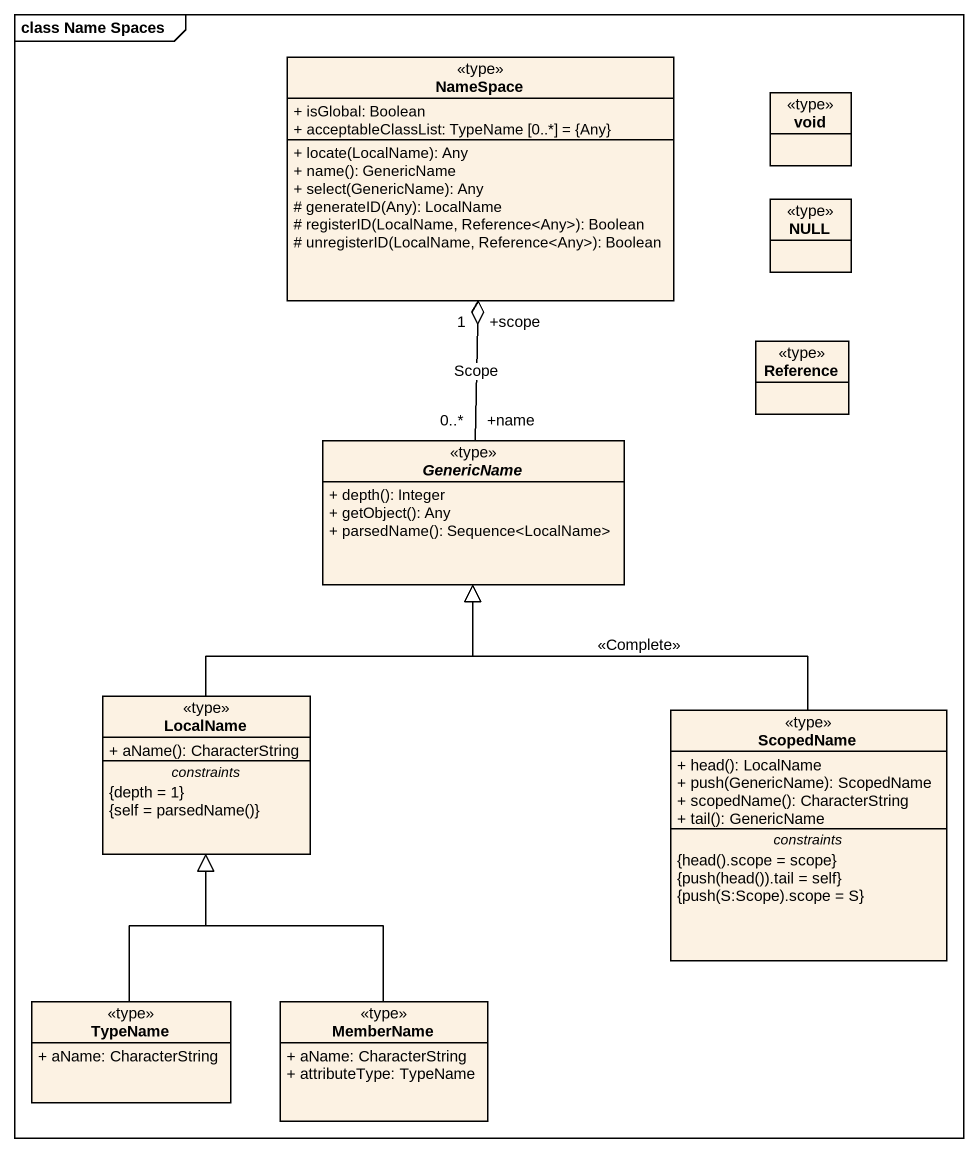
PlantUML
@startuml
mainframe class Name Spaces
hide circle
hide empty members
skinparam classAttributeIconSize 0
class "NameSpace" as NameSpace_ <<type>> {
  + isGlobal: Boolean
  + acceptableClassList: TypeName [0..*] = {Any}
  + locate(LocalName): Any
  + name(): GenericName
  + select(GenericName): Any
  # generateID(Any): LocalName
  # registerID(LocalName, Reference<Any>): Boolean
  # unregisterID(LocalName, Reference<Any>): Boolean
}
class void <<type>>
class NULL <<type>>
class Reference <<type>>
abstract class GenericName <<type>> {
  + depth(): Integer
  + getObject(): Any
  + parsedName(): Sequence<LocalName>
}
class LocalName <<type>> {
  + aName(): CharacterString
  -- constraints --
  {depth = 1}
  {field} {self = parsedName()}
}
class ScopedName <<type>> {
  + head(): LocalName
  + push(GenericName): ScopedName
  + scopedName(): CharacterString
  + tail(): GenericName
  -- constraints --
  {field} {head().scope = scope}
  {field} {push(head()).tail = self}
  {field} {push(S:Scope).scope = S}
}
class TypeName <<type>> {
  + aName: CharacterString
}
class MemberName <<type>> {
  + aName: CharacterString
  + attributeType: TypeName
}
GenericName "+name\n0..*" -up-o "+scope\n1" NameSpace_ : Scope
LocalName -up-|> GenericName
ScopedName -up-|> GenericName : <<Complete>>
TypeName -up-|> LocalName
MemberName -up-|> LocalName
@enduml
